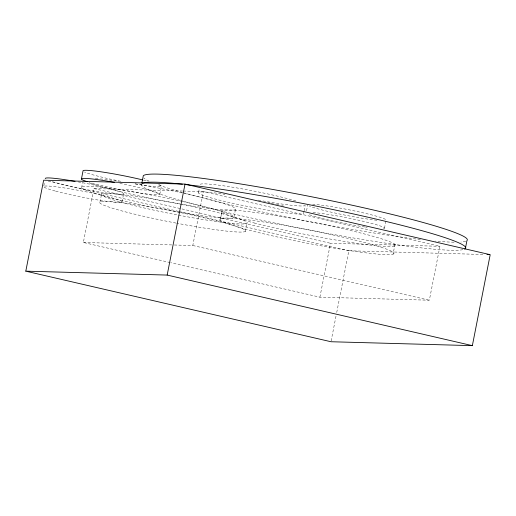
<?xml version="1.0" encoding="UTF-8"?>
<svg xmlns="http://www.w3.org/2000/svg" width="516" height="516" viewBox="0 0 516 516"><rect width="100%" height="100%" fill="white"/><g stroke="black" fill="none" stroke-linecap="round" stroke-linejoin="round"><path stroke-width="0.39" stroke-dasharray="2.58 1.94" d="M43.815 185.921L44.679 181.509M81.573 187.772L82.586 182.625M170.293 262.586L83.353 242.481L93.925 188.572L182.451 191.017M99.994 202.053L101.581 193.964M122.053 201.827L123.64 193.739M159.812 194.19L161.398 186.102M198.583 192.391L199.453 187.979M174.285 244.997L192.797 245.506L203.375 191.597L439.922 246.3L429.344 300.209L319.901 297.184L171.08 262.767M220.19 220.209L221.777 212.121M220.564 218.507L222.151 210.425M234.025 216.772L235.612 208.69M245.371 231.445L246.958 223.357M304.001 211.418L303.569 213.624A53.716 4.025 11.1 0 1 222.525 200.892A53.716 4.025 11.1 0 1 224.957 194.345M304.15 210.683L305.156 205.536A53.716 4.025 11.1 0 1 261.56 200.698M306.562 210.741L307.71 204.858M319.901 297.184L330.472 243.275L439.922 246.3M331.137 340.947L336.103 315.637M336.729 312.47L348.829 250.763L484.576 254.523M384.51 228.111L386.097 220.022A39.945 2.993 11.1 0 0 356.292 211.308A39.945 2.993 11.1 0 0 312.573 204.272M393.05 254.143A88.836 6.663 11.1 0 0 274.757 223.763A88.836 6.663 11.1 0 0 252.614 231.071A88.836 6.663 11.1 0 0 393.05 254.143L395.004 244.358M183.257 191.043L203.375 191.597M83.353 242.481L173.486 244.971M93.925 188.572L330.472 243.275M48.356 181.277L178.588 211.399M179.375 211.579L348.829 250.763M192.797 245.506L429.344 300.209M182.619 201.492A77.819 5.837 11.1 0 1 208.148 216.565A77.819 5.837 11.1 0 1 82.947 188.856A77.819 5.837 11.1 0 1 181.825 201.317M184.206 193.403A77.819 5.837 11.1 0 1 235.735 209.225A77.819 5.837 11.1 0 1 180.632 204.039M179.858 203.904A77.819 5.837 11.1 0 1 88.713 182.651M95.254 178.446A77.819 5.837 11.1 0 1 99.427 178.807M100.317 178.897A77.819 5.837 11.1 0 1 118.641 181.213M135.108 183.812A77.819 5.837 11.1 0 1 183.412 193.229M180.923 212.708A74.375 5.579 11.1 0 1 245.642 231.142A74.375 5.579 11.1 0 1 176.711 223.209M175.943 223.06A74.375 5.579 11.1 0 1 99.711 202.382A74.375 5.579 11.1 0 1 179.355 212.392M181.722 204.465A74.375 5.579 11.1 0 1 233.58 223.544A74.375 5.579 11.1 0 1 107.876 198.073A74.375 5.579 11.1 0 1 180.935 204.304M78.168 181.916A39.945 2.993 11.1 0 1 122.028 192.616A39.945 2.993 11.1 0 1 100.291 192.036A39.945 2.993 11.1 0 1 50.903 181.187M312.999 212.495A39.945 2.993 11.1 0 1 363.212 221.3A39.945 2.993 11.1 0 1 382.188 228.756M367.153 227.317A39.945 2.993 11.1 0 1 365.592 227.092M364.864 226.982A39.945 2.993 11.1 0 1 307.665 214.03M376.88 220.255A39.945 2.993 11.1 0 1 338.76 213.837A39.945 2.993 11.1 0 1 309.252 205.942M267.92 202.401A53.716 4.025 11.1 0 1 269.352 202.724M270.952 203.085A53.716 4.025 11.1 0 1 275.654 204.168M276.415 204.349A53.716 4.025 11.1 0 1 280.827 205.42M281.53 205.594A53.716 4.025 11.1 0 1 284.884 206.452M260.812 200.563A53.716 4.025 11.1 0 1 257.007 199.86M200.169 184.302A53.716 4.025 11.1 0 1 239.714 188.417A53.716 4.025 11.1 0 1 296.513 201.195M119.841 183.399A39.945 2.993 11.1 0 1 155.993 194.822A39.945 2.993 11.1 0 1 89.649 182.432M158.773 184.547A39.945 2.993 11.1 0 1 134.728 183.851M120.634 181.258A39.945 2.993 11.1 0 1 84.553 172.022M143.519 180.116A39.945 2.993 11.1 0 1 148.002 181.251M462.878 249.673A165.281 12.39 11.1 0 1 345.836 236.67A165.281 12.39 11.1 0 1 181.161 200.647M180.278 200.395A165.281 12.39 11.1 0 1 141.726 183.793M465.729 241.236A165.281 12.39 11.1 0 1 460.84 242.049M454.061 242.191A165.281 12.39 11.1 0 1 435.459 241.082M420.405 239.508A165.281 12.39 11.1 0 1 183.425 192.752M182.748 192.558A165.281 12.39 11.1 0 1 157.47 184.573M149.008 181.116A165.281 12.39 11.1 0 1 143.816 178.007M254.201 222.983A88.836 6.663 11.1 0 0 394.637 246.055A88.836 6.663 11.1 0 0 276.337 215.675A88.836 6.663 11.1 0 0 254.201 222.983M55.702 191.146A39.945 2.993 11.1 0 0 120.925 202.395A39.945 2.993 11.1 0 0 71.963 189.185A39.945 2.993 11.1 0 0 55.702 191.146"/><path stroke-width="0.77" d="M25.8 271.164L43.647 180.194L185.018 184.102L490.2 254.678L472.353 345.649L330.982 341.74L25.8 271.164L167.171 275.073L472.353 345.649M81.431 179.02L83.018 170.938A39.945 2.993 11.1 0 1 102.736 172.073A39.945 2.993 11.1 0 1 142.726 179.923M141.868 183.057L143.313 175.704A165.281 12.39 11.1 0 1 316.373 197.738A165.281 12.39 11.1 0 1 466.941 240.579L465.355 248.667M167.171 275.073L185.018 184.102M486.988 254.588L489.394 254.652M45.26 178.568A39.945 2.993 11.1 0 1 75.065 181.361M87.075 181.638A39.945 2.993 11.1 0 1 114.339 182.367M185.715 184.567A165.281 12.39 11.1 0 1 372.223 218.184A165.281 12.39 11.1 0 1 464.639 249.118M142.435 183.335A165.281 12.39 11.1 0 1 182.412 184.206"/></g></svg>
